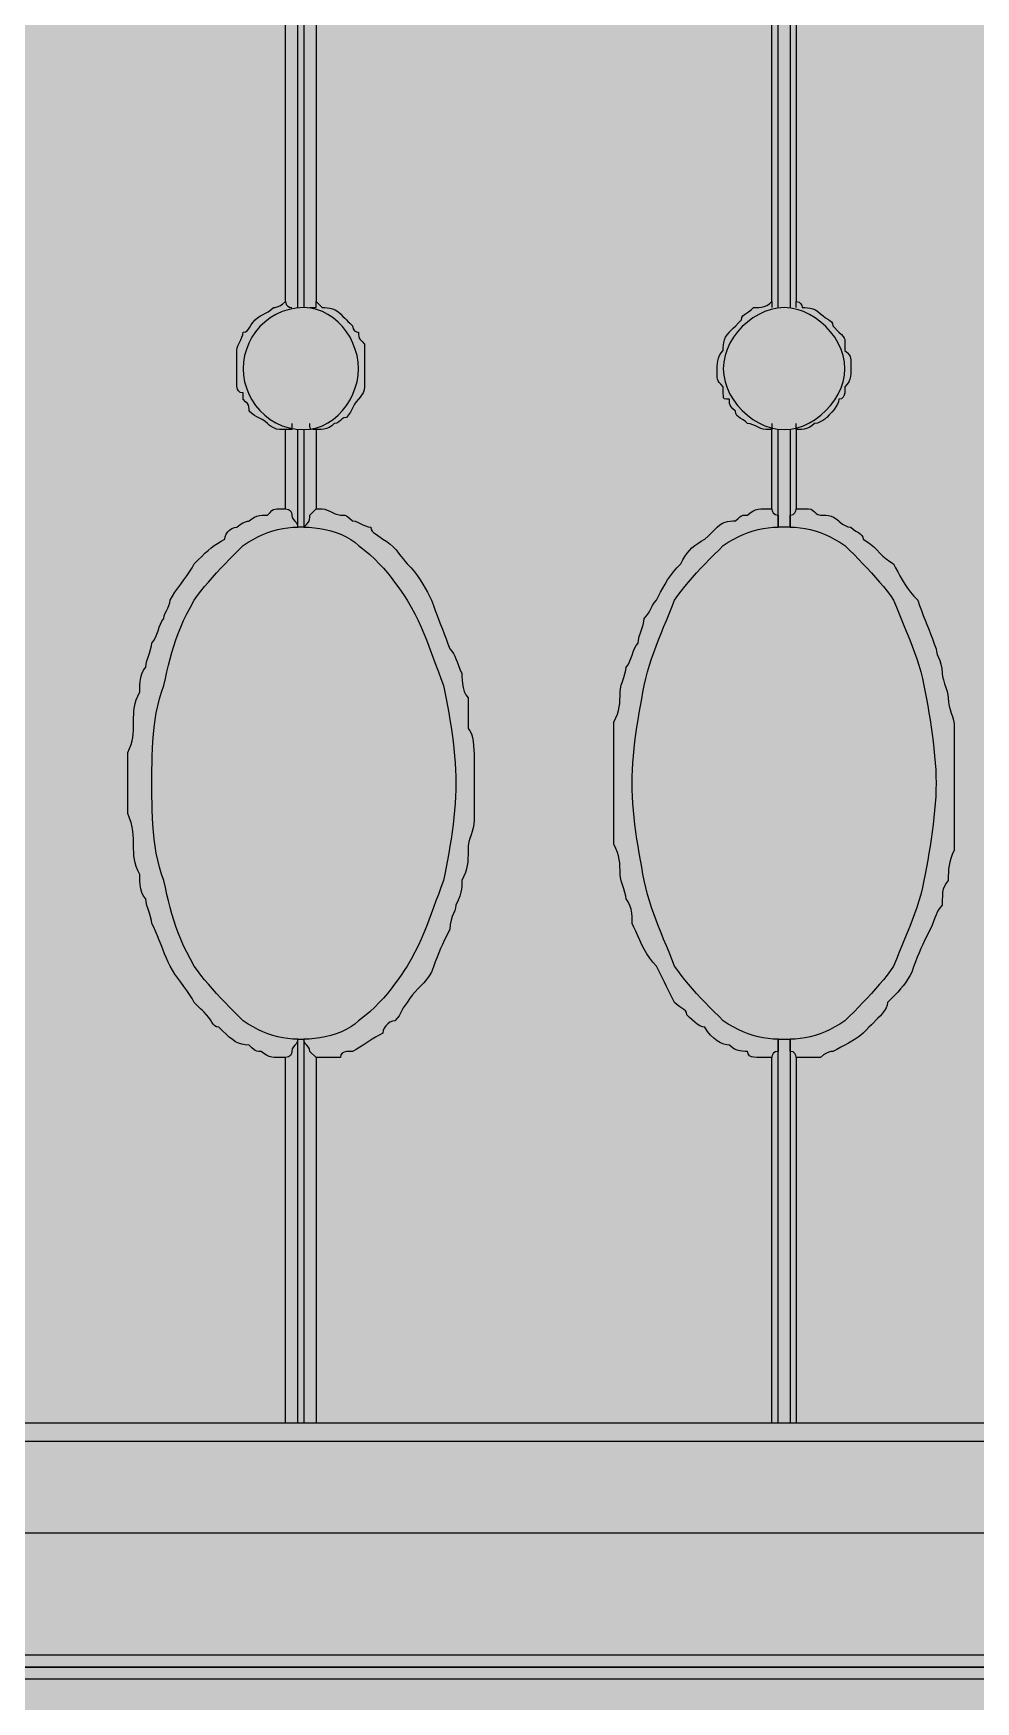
# Model space of a CAD drawing. Header units: millimetres. Extents: x 0 to 966, y -664 to 90.
# Drawn here: x 682.52 to 696.12, y -238.04 to -213.94 of the extents above; entities that cross this region are included whole.
import ezdxf

# ---------------------------------------------------------------- set-up
doc = ezdxf.new("R2010")
doc.units = ezdxf.units.MM
for name, color, linetype in [('HDL_BODY', 7, 'Continuous'), ('HDL_COLOUR', 7, 'Continuous'), ('HDL_DETAIL', 7, 'Continuous'), ('HDL_PRINT', 7, 'Continuous')]:
    doc.layers.add(name, color=color, linetype=linetype)

# ---------------------------------------------------------------- blocks, each defined once
blk = doc.blocks.new('M_R12.10.1_FRONT')
at = {"layer": 'HDL_BODY', "true_color": 0x202126}
blk.add_hatch(color=250, dxfattribs=at).paths.add_polyline_path([(0, 0), (216, 0), (216, 90), (0, 90)])
at = {"layer": 'HDL_BODY', "true_color": 0x2a2a30}
blk.add_hatch(color=250, dxfattribs=at).paths.add_polyline_path([(0.4, 20.52), (215.6, 20.52), (215.6, 68.31), (0.4, 68.31)])
at = {"layer": 'HDL_COLOUR', "true_color": 0x3d4a3a}
for points in [[(186.421, 40.332), (186.514, 40.339), (186.603, 40.358), (186.688, 40.389), (186.769, 40.43), (186.845, 40.481), (186.915, 40.54), (186.979, 40.607), (187.037, 40.681), (187.087, 40.761), (187.129, 40.845), (187.163, 40.934), (187.188, 41.025), (187.204, 41.118), (187.209, 41.212), (187.204, 41.307), (187.188, 41.401), (187.163, 41.492), (187.129, 41.581), (187.087, 41.666), (187.037, 41.746), (186.979, 41.82), (186.915, 41.887), (186.845, 41.946), (186.769, 41.997), (186.688, 42.039), (186.603, 42.069), (186.514, 42.088), (186.421, 42.095), (186.311, 42.088), (186.206, 42.069), (186.108, 42.039), (186.017, 41.997), (185.932, 41.946), (185.855, 41.887), (185.785, 41.82), (185.723, 41.746), (185.67, 41.666), (185.626, 41.581), (185.591, 41.492), (185.565, 41.401), (185.55, 41.307), (185.544, 41.212), (185.55, 41.118), (185.565, 41.025), (185.591, 40.934), (185.626, 40.845), (185.67, 40.761), (185.723, 40.681), (185.785, 40.607), (185.855, 40.54), (185.932, 40.481), (186.017, 40.43), (186.108, 40.389), (186.206, 40.358), (186.311, 40.339), (186.421, 40.332)], [(193.356, 40.332), (193.449, 40.339), (193.542, 40.358), (193.633, 40.389), (193.721, 40.43), (193.805, 40.481), (193.885, 40.54), (193.958, 40.607), (194.025, 40.681), (194.085, 40.761), (194.135, 40.845), (194.176, 40.934), (194.207, 41.025), (194.226, 41.118), (194.232, 41.212), (194.226, 41.307), (194.207, 41.401), (194.176, 41.492), (194.135, 41.581), (194.085, 41.666), (194.025, 41.746), (193.958, 41.82), (193.885, 41.887), (193.805, 41.946), (193.721, 41.997), (193.633, 42.039), (193.542, 42.069), (193.449, 42.088), (193.356, 42.095), (193.261, 42.088), (193.168, 42.069), (193.077, 42.039), (192.988, 41.997), (192.904, 41.946), (192.824, 41.887), (192.75, 41.82), (192.683, 41.746), (192.624, 41.666), (192.573, 41.581), (192.532, 41.492), (192.501, 41.401), (192.482, 41.307), (192.476, 41.212), (192.482, 41.118), (192.501, 41.025), (192.532, 40.934), (192.573, 40.845), (192.624, 40.761), (192.683, 40.681), (192.75, 40.607), (192.824, 40.54), (192.904, 40.481), (192.988, 40.43), (193.077, 40.389), (193.168, 40.358), (193.261, 40.339), (193.356, 40.332)]]:
    blk.add_hatch(color=79, dxfattribs=at).paths.add_polyline_path(points)
at = {"layer": 'HDL_COLOUR', "true_color": 0x97a4b5}
for points in [[(188.58, 35.22), (188.561, 35.703), (188.505, 36.178), (188.413, 36.636), (188.285, 37.07), (188.125, 37.472), (187.936, 37.836), (187.719, 38.155), (187.48, 38.424), (187.222, 38.638), (186.949, 38.794), (186.667, 38.888), (186.38, 38.92), (186.093, 38.888), (185.811, 38.794), (185.538, 38.638), (185.28, 38.424), (185.041, 38.155), (184.824, 37.836), (184.635, 37.472), (184.475, 37.07), (184.347, 36.636), (184.255, 36.178), (184.199, 35.703), (184.18, 35.22), (184.199, 34.737), (184.255, 34.262), (184.347, 33.804), (184.475, 33.37), (184.635, 32.968), (184.824, 32.604), (185.041, 32.285), (185.28, 32.016), (185.538, 31.802), (185.811, 31.646), (186.093, 31.552), (186.38, 31.52), (186.667, 31.552), (186.949, 31.646), (187.222, 31.802), (187.48, 32.016), (187.719, 32.285), (187.936, 32.604), (188.125, 32.968), (188.285, 33.37), (188.413, 33.804), (188.505, 34.262), (188.561, 34.737)], [(195.55, 35.22), (195.531, 35.703), (195.475, 36.178), (195.383, 36.636), (195.255, 37.07), (195.095, 37.472), (194.906, 37.836), (194.689, 38.155), (194.45, 38.424), (194.192, 38.638), (193.919, 38.794), (193.637, 38.888), (193.35, 38.92), (193.063, 38.888), (192.781, 38.794), (192.508, 38.638), (192.25, 38.424), (192.011, 38.155), (191.794, 37.836), (191.605, 37.472), (191.445, 37.07), (191.317, 36.636), (191.225, 36.178), (191.169, 35.703), (191.15, 35.22), (191.169, 34.737), (191.225, 34.262), (191.317, 33.804), (191.445, 33.37), (191.605, 32.968), (191.794, 32.604), (192.011, 32.285), (192.25, 32.016), (192.508, 31.802), (192.781, 31.646), (193.063, 31.552), (193.35, 31.52), (193.637, 31.552), (193.919, 31.646), (194.192, 31.802), (194.45, 32.016), (194.689, 32.285), (194.906, 32.604), (195.095, 32.968), (195.255, 33.37), (195.383, 33.804), (195.475, 34.262), (195.531, 34.737)]]:
    blk.add_hatch(color=253, dxfattribs=at).paths.add_polyline_path(points)
at = {"layer": 'HDL_PRINT', "true_color": 0xdee1e9}
for points in [[(183.26, 45.881), (183.181, 45.881), (183.103, 45.881), (183.026, 45.879), (182.95, 45.876), (182.876, 45.87), (182.805, 45.862), (182.737, 45.851), (182.673, 45.836), (182.613, 45.816), (182.558, 45.792), (182.62, 45.796), (182.676, 45.806), (182.728, 45.82), (182.778, 45.837), (182.827, 45.853), (182.879, 45.867), (182.935, 45.878), (182.997, 45.881), (183.162, 45.875), (183.323, 45.858), (183.479, 45.829), (183.629, 45.79), (183.774, 45.741), (183.913, 45.681), (184.046, 45.613), (184.173, 45.535), (184.293, 45.449), (184.405, 45.355), (184.511, 45.254), (184.609, 45.145), (184.699, 45.03), (184.78, 44.909), (184.853, 44.782), (184.918, 44.649), (184.973, 44.512), (185.019, 44.37), (185.055, 44.225), (185.082, 44.075), (185.097, 43.923), (185.103, 43.768), (185.097, 43.602), (185.082, 43.439), (185.055, 43.28), (185.019, 43.126), (184.973, 42.976), (184.918, 42.832), (184.853, 42.694), (184.78, 42.561), (184.699, 42.435), (184.609, 42.316), (184.511, 42.205), (184.405, 42.1), (184.293, 42.004), (184.173, 41.916), (184.046, 41.837), (183.913, 41.768), (183.774, 41.708), (183.629, 41.658), (183.479, 41.618), (183.323, 41.589), (183.162, 41.572), (182.997, 41.566), (182.86, 41.57), (182.726, 41.583), (182.595, 41.604), (182.468, 41.634), (182.344, 41.671), (182.224, 41.716), (182.108, 41.768), (181.995, 41.827), (181.887, 41.894), (181.783, 41.967), (181.684, 42.046), (181.589, 42.132), (181.498, 42.223), (181.413, 42.321), (181.333, 42.423), (181.258, 42.532), (181.188, 42.645), (181.124, 42.763), (181.065, 42.885), (181.122, 42.756), (181.184, 42.63), (181.253, 42.509), (181.328, 42.392), (181.409, 42.281), (181.496, 42.175), (181.589, 42.074), (181.687, 41.979), (181.791, 41.89), (181.901, 41.808), (182.015, 41.732), (182.135, 41.663), (182.26, 41.602), (182.389, 41.547), (182.523, 41.5), (182.662, 41.462), (182.805, 41.431), (182.953, 41.409), (183.105, 41.395), (183.26, 41.391), (183.426, 41.396), (183.589, 41.414), (183.747, 41.443), (183.901, 41.482), (184.049, 41.532), (184.193, 41.592), (184.331, 41.662), (184.463, 41.741), (184.589, 41.829), (184.707, 41.925), (184.819, 42.029), (184.923, 42.141), (185.019, 42.26), (185.106, 42.385), (185.185, 42.518), (185.254, 42.656), (185.314, 42.8), (185.364, 42.949), (185.403, 43.103), (185.432, 43.261), (185.449, 43.424), (185.455, 43.59), (185.45, 43.76), (185.434, 43.927), (185.408, 44.088), (185.371, 44.245), (185.326, 44.396), (185.271, 44.542), (185.207, 44.682), (185.134, 44.816), (185.054, 44.943), (184.965, 45.064), (184.87, 45.177), (184.766, 45.284), (184.657, 45.382), (184.54, 45.473), (184.418, 45.556), (184.29, 45.629), (184.156, 45.694), (184.018, 45.75), (183.874, 45.797), (183.726, 45.833), (183.575, 45.86), (183.419, 45.876), (183.26, 45.881)], [(190.195, 45.881), (190.118, 45.881), (190.046, 45.881), (189.977, 45.879), (189.91, 45.876), (189.844, 45.87), (189.778, 45.862), (189.711, 45.851), (189.642, 45.836), (189.569, 45.816), (189.493, 45.792), (189.551, 45.795), (189.609, 45.803), (189.668, 45.815), (189.726, 45.829), (189.785, 45.844), (189.843, 45.858), (189.902, 45.87), (189.961, 45.878), (190.02, 45.881), (190.174, 45.875), (190.326, 45.858), (190.475, 45.829), (190.62, 45.79), (190.761, 45.741), (190.898, 45.681), (191.03, 45.613), (191.157, 45.535), (191.278, 45.449), (191.393, 45.355), (191.501, 45.254), (191.602, 45.145), (191.696, 45.03), (191.781, 44.909), (191.858, 44.782), (191.927, 44.649), (191.986, 44.512), (192.035, 44.37), (192.074, 44.225), (192.103, 44.075), (192.12, 43.923), (192.126, 43.768), (192.12, 43.602), (192.103, 43.439), (192.074, 43.28), (192.035, 43.126), (191.986, 42.976), (191.927, 42.832), (191.858, 42.694), (191.781, 42.561), (191.696, 42.435), (191.602, 42.316), (191.501, 42.205), (191.393, 42.1), (191.278, 42.004), (191.157, 41.916), (191.03, 41.837), (190.898, 41.768), (190.761, 41.708), (190.62, 41.658), (190.475, 41.618), (190.326, 41.589), (190.174, 41.572), (190.02, 41.566), (189.882, 41.57), (189.746, 41.583), (189.612, 41.604), (189.481, 41.634), (189.353, 41.671), (189.228, 41.716), (189.107, 41.768), (188.99, 41.827), (188.878, 41.894), (188.77, 41.967), (188.668, 42.046), (188.572, 42.132), (188.482, 42.223), (188.398, 42.321), (188.321, 42.423), (188.251, 42.532), (188.189, 42.645), (188.135, 42.763), (188.089, 42.885), (188.133, 42.756), (188.186, 42.63), (188.247, 42.509), (188.316, 42.392), (188.393, 42.281), (188.477, 42.175), (188.568, 42.074), (188.666, 41.979), (188.769, 41.89), (188.879, 41.808), (188.993, 41.732), (189.112, 41.663), (189.236, 41.602), (189.364, 41.547), (189.495, 41.5), (189.63, 41.462), (189.768, 41.431), (189.908, 41.409), (190.051, 41.395), (190.195, 41.391), (190.354, 41.396), (190.511, 41.412), (190.665, 41.438), (190.816, 41.475), (190.962, 41.521), (191.105, 41.576), (191.243, 41.64), (191.376, 41.712), (191.504, 41.793), (191.626, 41.882), (191.741, 41.978), (191.85, 42.081), (191.951, 42.191), (192.045, 42.308), (192.131, 42.431), (192.208, 42.559), (192.277, 42.693), (192.336, 42.832), (192.385, 42.975), (192.424, 43.123), (192.453, 43.275), (192.47, 43.431), (192.476, 43.59), (192.47, 43.76), (192.453, 43.927), (192.424, 44.088), (192.385, 44.245), (192.336, 44.396), (192.277, 44.542), (192.208, 44.682), (192.131, 44.816), (192.045, 44.943), (191.951, 45.064), (191.85, 45.177), (191.741, 45.284), (191.626, 45.382), (191.504, 45.473), (191.376, 45.556), (191.243, 45.629), (191.105, 45.694), (190.962, 45.75), (190.816, 45.797), (190.665, 45.833), (190.511, 45.86), (190.354, 45.876), (190.195, 45.881)], [(197.129, 45.881), (197.067, 45.881), (197, 45.88), (196.929, 45.878), (196.857, 45.874), (196.784, 45.866), (196.711, 45.855), (196.641, 45.839), (196.575, 45.819), (196.513, 45.792), (196.55, 45.796), (196.595, 45.806), (196.645, 45.82), (196.7, 45.837), (196.76, 45.853), (196.822, 45.867), (196.886, 45.878), (196.952, 45.881), (197.117, 45.875), (197.278, 45.858), (197.434, 45.829), (197.584, 45.79), (197.729, 45.741), (197.868, 45.681), (198.001, 45.613), (198.128, 45.535), (198.247, 45.449), (198.36, 45.355), (198.466, 45.254), (198.564, 45.145), (198.653, 45.03), (198.735, 44.909), (198.808, 44.782), (198.873, 44.649), (198.928, 44.512), (198.974, 44.37), (199.01, 44.225), (199.036, 44.075), (199.052, 43.923), (199.058, 43.768), (199.052, 43.602), (199.036, 43.439), (199.01, 43.28), (198.974, 43.126), (198.928, 42.976), (198.873, 42.832), (198.808, 42.694), (198.735, 42.561), (198.653, 42.435), (198.564, 42.316), (198.466, 42.205), (198.36, 42.1), (198.247, 42.004), (198.128, 41.916), (198.001, 41.837), (197.868, 41.768), (197.729, 41.708), (197.584, 41.658), (197.434, 41.618), (197.278, 41.589), (197.117, 41.572), (196.952, 41.566), (196.815, 41.57), (196.681, 41.583), (196.55, 41.604), (196.423, 41.634), (196.299, 41.671), (196.179, 41.716), (196.063, 41.768), (195.95, 41.827), (195.842, 41.894), (195.738, 41.967), (195.639, 42.046), (195.544, 42.132), (195.454, 42.223), (195.369, 42.321), (195.289, 42.423), (195.215, 42.532), (195.145, 42.645), (195.081, 42.763), (195.023, 42.885), (195.067, 42.756), (195.12, 42.63), (195.181, 42.509), (195.25, 42.392), (195.327, 42.281), (195.411, 42.175), (195.502, 42.074), (195.599, 41.979), (195.703, 41.89), (195.812, 41.808), (195.927, 41.732), (196.046, 41.663), (196.17, 41.602), (196.298, 41.547), (196.43, 41.5), (196.565, 41.462), (196.702, 41.431), (196.843, 41.409), (196.985, 41.395), (197.129, 41.391), (197.299, 41.396), (197.464, 41.412), (197.625, 41.438), (197.781, 41.475), (197.931, 41.521), (198.076, 41.576), (198.216, 41.64), (198.349, 41.712), (198.476, 41.793), (198.596, 41.882), (198.709, 41.978), (198.815, 42.081), (198.913, 42.191), (199.004, 42.308), (199.086, 42.431), (199.159, 42.559), (199.224, 42.693), (199.28, 42.832), (199.326, 42.975), (199.362, 43.123), (199.389, 43.275), (199.405, 43.431), (199.41, 43.59), (199.405, 43.76), (199.389, 43.927), (199.362, 44.088), (199.326, 44.245), (199.28, 44.396), (199.224, 44.542), (199.159, 44.682), (199.086, 44.816), (199.004, 44.943), (198.913, 45.064), (198.815, 45.177), (198.709, 45.284), (198.596, 45.382), (198.476, 45.473), (198.349, 45.556), (198.216, 45.629), (198.076, 45.694), (197.931, 45.75), (197.781, 45.797), (197.625, 45.833), (197.464, 45.86), (197.299, 45.876), (197.129, 45.881)], [(183.086, 44.912), (183.437, 44.912), (183.437, 42.535), (183.086, 42.535), (183.086, 44.912)], [(189.668, 43.239), (189.931, 43.239), (189.936, 43.169), (189.949, 43.108), (189.966, 43.054), (189.985, 43.007), (190.003, 42.964), (190.015, 42.924), (190.02, 42.885), (190.057, 42.854), (190.094, 42.831), (190.132, 42.815), (190.17, 42.806), (190.208, 42.801), (190.246, 42.8), (190.284, 42.799), (190.335, 42.799), (190.382, 42.799), (190.422, 42.799), (190.449, 42.799), (190.459, 42.799), (190.495, 42.831), (190.531, 42.856), (190.563, 42.876), (190.592, 42.895), (190.614, 42.916), (190.628, 42.941), (190.633, 42.975), (190.633, 43.019), (190.633, 43.063), (190.633, 43.107), (190.633, 43.151), (190.633, 43.195), (190.633, 43.239), (190.633, 44.912), (190.986, 44.912), (190.986, 43.328), (190.983, 43.246), (190.975, 43.175), (190.963, 43.113), (190.949, 43.057), (190.934, 43.005), (190.92, 42.956), (190.908, 42.906), (190.9, 42.855), (190.897, 42.799), (190.859, 42.762), (190.821, 42.726), (190.784, 42.693), (190.746, 42.665), (190.709, 42.643), (190.671, 42.629), (190.633, 42.624), (190.595, 42.591), (190.556, 42.567), (190.513, 42.551), (190.467, 42.542), (190.414, 42.537), (190.353, 42.535), (190.284, 42.535), (190.225, 42.535), (190.167, 42.537), (190.11, 42.541), (190.056, 42.55), (190.004, 42.565), (189.957, 42.587), (189.913, 42.617), (189.875, 42.658), (189.842, 42.71), (189.814, 42.743), (189.786, 42.782), (189.759, 42.828), (189.734, 42.88), (189.712, 42.939), (189.694, 43.004), (189.68, 43.076), (189.671, 43.154), (189.668, 43.239)]]:
    blk.add_hatch(color=254, dxfattribs=at).paths.add_polyline_path(points)
at = {"layer": 'HDL_DETAIL', "color": 251, "true_color": 0x52555c}
for points in [[(0.351, 67.722), (215.91, 67.722), (215.91, 22.456), (0.351, 22.456), (0.351, 67.722)], [(0, 67.545), (216, 67.545), (216, 22.28), (0, 22.28), (0, 67.545)], [(186.421, 40.332), (186.514, 40.339), (186.603, 40.358), (186.688, 40.389), (186.769, 40.43), (186.845, 40.481), (186.915, 40.54), (186.979, 40.607), (187.037, 40.681), (187.087, 40.761), (187.129, 40.845), (187.163, 40.934), (187.188, 41.025), (187.204, 41.118), (187.209, 41.212), (187.204, 41.307), (187.188, 41.401), (187.163, 41.492), (187.129, 41.581), (187.087, 41.666), (187.037, 41.746), (186.979, 41.82), (186.915, 41.887), (186.845, 41.946), (186.769, 41.997), (186.688, 42.039), (186.603, 42.069), (186.514, 42.088), (186.421, 42.095), (186.311, 42.088), (186.206, 42.069), (186.108, 42.039), (186.017, 41.997), (185.932, 41.946), (185.855, 41.887), (185.785, 41.82), (185.723, 41.746), (185.67, 41.666), (185.626, 41.581), (185.591, 41.492), (185.565, 41.401), (185.55, 41.307), (185.544, 41.212), (185.55, 41.118), (185.565, 41.025), (185.591, 40.934), (185.626, 40.845), (185.67, 40.761), (185.723, 40.681), (185.785, 40.607), (185.855, 40.54), (185.932, 40.481), (186.017, 40.43), (186.108, 40.389), (186.206, 40.358), (186.311, 40.339), (186.421, 40.332)], [(193.356, 40.332), (193.449, 40.339), (193.542, 40.358), (193.633, 40.389), (193.721, 40.43), (193.805, 40.481), (193.885, 40.54), (193.958, 40.607), (194.025, 40.681), (194.085, 40.761), (194.135, 40.845), (194.176, 40.934), (194.207, 41.025), (194.226, 41.118), (194.232, 41.212), (194.226, 41.307), (194.207, 41.401), (194.176, 41.492), (194.135, 41.581), (194.085, 41.666), (194.025, 41.746), (193.958, 41.82), (193.885, 41.887), (193.805, 41.946), (193.721, 41.997), (193.633, 42.039), (193.542, 42.069), (193.449, 42.088), (193.356, 42.095), (193.261, 42.088), (193.168, 42.069), (193.077, 42.039), (192.988, 41.997), (192.904, 41.946), (192.824, 41.887), (192.75, 41.82), (192.683, 41.746), (192.624, 41.666), (192.573, 41.581), (192.532, 41.492), (192.501, 41.401), (192.482, 41.307), (192.476, 41.212), (192.482, 41.118), (192.501, 41.025), (192.532, 40.934), (192.573, 40.845), (192.624, 40.761), (192.683, 40.681), (192.75, 40.607), (192.824, 40.54), (192.904, 40.481), (192.988, 40.43), (193.077, 40.389), (193.168, 40.358), (193.261, 40.339), (193.356, 40.332)], [(186.332, 38.924), (186.332, 38.924)], [(186.332, 38.924), (186.332, 38.924)], [(186.421, 38.924), (186.421, 38.924)], [(186.421, 38.924), (186.421, 38.924)], [(193.267, 38.924), (193.267, 38.924)], [(193.356, 38.924), (193.356, 38.924)], [(193.441, 38.924), (193.441, 38.924)], [(186.332, 31.526), (186.332, 31.526)], [(186.332, 31.526), (186.332, 31.526)], [(186.421, 31.526), (186.421, 31.526)], [(186.421, 31.526), (186.421, 31.526)], [(186.421, 31.526), (186.421, 31.526)], [(193.356, 31.526), (193.356, 31.526)], [(193.356, 31.526), (193.356, 31.526)], [(193.356, 31.526), (193.356, 31.526)], [(193.356, 31.526), (193.356, 31.526)]]:
    blk.add_lwpolyline(points, close=True, dxfattribs=at)
for points in [[(186.332, 42.095), (186.332, 46.497)], [(186.421, 46.497), (186.421, 42.095)], [(193.267, 42.095), (193.267, 46.497)], [(193.441, 46.497), (193.441, 42.095)], [(186.157, 42.181), (186.157, 46.232)], [(186.596, 46.232), (186.596, 42.181)], [(193.178, 42.181), (193.178, 46.232)], [(193.53, 46.232), (193.53, 42.181)], [(185.455, 41.212), (185.455, 41.257), (185.455, 41.301), (185.455, 41.346), (185.455, 41.39), (185.455, 41.433), (185.455, 41.477), (185.46, 41.515), (185.473, 41.553), (185.49, 41.591), (185.509, 41.629), (185.527, 41.667), (185.539, 41.704), (185.544, 41.741), (185.576, 41.746), (185.601, 41.761), (185.621, 41.783), (185.64, 41.812), (185.661, 41.845), (185.686, 41.882), (185.719, 41.92), (185.756, 41.952), (185.793, 41.976), (185.831, 41.997), (185.869, 42.016), (185.907, 42.036), (185.945, 42.062), (185.983, 42.095), (185.989, 42.095), (186.008, 42.098), (186.037, 42.106), (186.073, 42.12), (186.114, 42.145), (186.157, 42.181)], [(186.157, 42.181), (186.167, 42.139), (186.189, 42.114), (186.215, 42.1), (186.237, 42.096), (186.246, 42.095)], [(186.507, 42.095), (186.596, 42.095), (186.596, 42.181)], [(186.596, 42.181), (186.685, 42.095), (186.722, 42.095), (186.759, 42.093), (186.797, 42.088), (186.834, 42.078), (186.872, 42.062), (186.91, 42.039), (186.948, 42.006), (186.985, 41.969), (187.012, 41.942), (187.035, 41.919), (187.057, 41.896), (187.085, 41.868), (187.123, 41.83), (187.132, 41.787), (187.153, 41.76), (187.179, 41.747), (187.2, 41.742), (187.209, 41.741), (187.209, 41.705), (187.212, 41.677), (187.22, 41.655), (187.235, 41.632), (187.26, 41.604), (187.298, 41.566), (187.298, 41.477), (187.298, 41.434), (187.298, 41.403), (187.298, 41.377), (187.298, 41.346), (187.298, 41.301), (187.298, 41.212)], [(192.39, 41.212), (192.39, 41.25), (192.392, 41.289), (192.397, 41.327), (192.406, 41.365), (192.421, 41.402), (192.444, 41.44), (192.476, 41.477), (192.476, 41.515), (192.478, 41.553), (192.483, 41.591), (192.492, 41.629), (192.508, 41.667), (192.532, 41.704), (192.565, 41.741), (192.572, 41.748), (192.591, 41.768), (192.62, 41.797), (192.656, 41.834), (192.697, 41.875), (192.739, 41.92), (192.745, 41.952), (192.759, 41.976), (192.781, 41.997), (192.809, 42.016), (192.842, 42.036), (192.877, 42.062), (192.914, 42.095), (192.952, 42.095), (192.99, 42.097), (193.028, 42.102), (193.066, 42.111), (193.104, 42.126), (193.141, 42.149), (193.178, 42.181)], [(193.178, 42.181), (193.178, 42.095)], [(193.53, 42.181), (193.572, 42.172), (193.598, 42.151), (193.611, 42.125), (193.616, 42.104), (193.616, 42.095), (193.654, 42.095), (193.692, 42.093), (193.73, 42.088), (193.768, 42.078), (193.806, 42.062), (193.843, 42.039), (193.88, 42.006), (193.918, 41.974), (193.954, 41.949), (193.987, 41.929), (194.016, 41.91), (194.038, 41.889), (194.052, 41.864), (194.058, 41.83), (194.144, 41.741), (194.181, 41.705), (194.206, 41.677), (194.221, 41.655), (194.229, 41.632), (194.232, 41.604), (194.232, 41.566), (194.232, 41.477), (194.269, 41.44), (194.293, 41.413), (194.308, 41.39), (194.315, 41.367), (194.318, 41.339), (194.318, 41.301), (194.318, 41.212)], [(193.53, 42.095), (193.53, 42.095), (193.53, 42.181)], [(186.157, 40.332), (186.069, 40.332), (186.026, 40.339), (185.985, 40.356), (185.949, 40.377), (185.92, 40.398), (185.901, 40.415), (185.894, 40.422), (185.856, 40.454), (185.818, 40.478), (185.781, 40.499), (185.743, 40.518), (185.706, 40.538), (185.668, 40.564), (185.63, 40.597), (185.63, 40.635), (185.627, 40.663), (185.619, 40.686), (185.605, 40.708), (185.58, 40.736), (185.544, 40.772), (185.544, 40.862), (185.501, 40.871), (185.475, 40.893), (185.461, 40.919), (185.456, 40.941), (185.455, 40.951), (185.455, 40.993), (185.455, 41.024), (185.455, 41.051), (185.455, 41.082), (185.455, 41.126), (185.455, 41.212)], [(187.298, 41.212), (187.298, 41.169), (187.298, 41.125), (187.298, 41.081), (187.298, 41.038), (187.298, 40.994), (187.298, 40.951), (187.291, 40.907), (187.275, 40.865), (187.253, 40.828), (187.232, 40.799), (187.216, 40.779), (187.209, 40.772), (187.177, 40.735), (187.152, 40.698), (187.132, 40.66), (187.113, 40.622), (187.093, 40.584), (187.067, 40.546), (187.034, 40.508), (186.998, 40.501), (186.97, 40.485), (186.948, 40.465), (186.925, 40.444), (186.897, 40.428), (186.859, 40.422), (186.822, 40.389), (186.784, 40.365), (186.746, 40.349), (186.709, 40.339), (186.671, 40.335), (186.634, 40.333), (186.596, 40.332)], [(193.178, 40.332), (193.092, 40.332), (193.054, 40.337), (193.016, 40.35), (192.978, 40.368), (192.94, 40.387), (192.903, 40.404), (192.865, 40.417), (192.828, 40.422), (192.791, 40.454), (192.755, 40.478), (192.722, 40.499), (192.694, 40.518), (192.673, 40.538), (192.659, 40.564), (192.654, 40.597), (192.616, 40.635), (192.591, 40.663), (192.576, 40.686), (192.568, 40.708), (192.565, 40.736), (192.565, 40.772), (192.521, 40.773), (192.495, 40.778), (192.481, 40.792), (192.477, 40.818), (192.476, 40.862), (192.476, 40.951), (192.44, 40.987), (192.415, 41.015), (192.401, 41.037), (192.393, 41.06), (192.39, 41.088), (192.39, 41.126), (192.39, 41.212)], [(194.318, 41.212), (194.318, 41.175), (194.316, 41.138), (194.311, 41.1), (194.302, 41.063), (194.287, 41.025), (194.264, 40.988), (194.232, 40.951), (194.232, 40.907), (194.229, 40.865), (194.221, 40.828), (194.206, 40.799), (194.181, 40.779), (194.144, 40.772), (194.138, 40.735), (194.124, 40.698), (194.103, 40.66), (194.075, 40.622), (194.042, 40.584), (194.006, 40.546), (193.969, 40.508), (193.962, 40.501), (193.943, 40.485), (193.914, 40.465), (193.877, 40.444), (193.837, 40.428), (193.794, 40.422), (193.756, 40.389), (193.718, 40.365), (193.68, 40.349), (193.642, 40.339), (193.605, 40.335), (193.567, 40.333), (193.53, 40.332)], [(186.246, 40.422), (186.246, 40.332), (186.157, 40.332)], [(186.157, 39.188), (186.157, 40.332)], [(186.332, 38.924), (186.332, 40.332)], [(186.421, 40.332), (186.421, 38.924)], [(186.596, 40.332), (186.596, 40.332), (186.552, 40.333), (186.526, 40.338), (186.513, 40.352), (186.508, 40.378), (186.507, 40.422)], [(186.596, 40.332), (186.596, 39.188)], [(193.178, 40.422), (193.178, 40.332)], [(193.178, 39.188), (193.178, 40.332)], [(193.267, 38.924), (193.267, 40.332)], [(193.441, 40.332), (193.441, 38.924)], [(193.53, 40.332), (193.53, 40.332), (193.53, 40.422)], [(193.53, 40.332), (193.53, 39.188)], [(186.157, 31.262), (186.069, 31.262), (186.032, 31.262), (185.994, 31.264), (185.957, 31.269), (185.919, 31.278), (185.881, 31.294), (185.843, 31.318), (185.805, 31.351), (185.768, 31.351), (185.741, 31.354), (185.719, 31.362), (185.696, 31.377), (185.668, 31.402), (185.63, 31.44), (185.575, 31.443), (185.524, 31.453), (185.478, 31.469), (185.433, 31.491), (185.389, 31.52), (185.344, 31.556), (185.297, 31.598), (185.247, 31.646), (185.192, 31.702), (185.159, 31.707), (185.133, 31.721), (185.113, 31.744), (185.094, 31.772), (185.074, 31.805), (185.049, 31.842), (185.017, 31.88), (184.979, 31.917), (184.951, 31.944), (184.928, 31.966), (184.905, 31.989), (184.877, 32.017), (184.839, 32.055), (184.808, 32.114), (184.771, 32.172), (184.73, 32.231), (184.687, 32.29), (184.644, 32.349), (184.601, 32.408), (184.56, 32.467), (184.522, 32.526), (184.49, 32.584), (184.463, 32.639), (184.437, 32.699), (184.41, 32.761), (184.384, 32.826), (184.358, 32.892), (184.332, 32.958), (184.305, 33.022), (184.279, 33.085), (184.253, 33.144), (184.226, 33.199), (184.221, 33.242), (184.208, 33.293), (184.191, 33.348), (184.172, 33.405), (184.155, 33.46), (184.142, 33.51), (184.137, 33.553), (184.105, 33.595), (184.083, 33.645), (184.067, 33.7), (184.058, 33.757), (184.053, 33.812), (184.052, 33.862), (184.051, 33.904), (184.022, 33.966), (184, 34.022), (183.984, 34.074), (183.974, 34.124), (183.967, 34.174), (183.964, 34.226), (183.963, 34.282), (183.962, 34.344), (183.962, 34.381), (183.961, 34.425), (183.958, 34.476), (183.952, 34.532), (183.941, 34.592), (183.926, 34.655), (183.905, 34.72), (183.877, 34.787), (183.877, 34.823), (183.877, 34.867), (183.877, 34.917), (183.877, 34.972), (183.877, 35.032), (183.877, 35.095), (183.877, 35.16), (183.877, 35.226), (183.877, 35.288), (183.877, 35.344), (183.877, 35.396), (183.877, 35.446), (183.877, 35.496), (183.877, 35.548), (183.877, 35.604), (183.877, 35.666), (183.905, 35.728), (183.926, 35.784), (183.941, 35.836), (183.952, 35.886), (183.958, 35.936), (183.961, 35.988), (183.962, 36.044), (183.962, 36.106), (183.963, 36.168), (183.964, 36.224), (183.967, 36.276), (183.974, 36.326), (183.984, 36.376), (184, 36.428), (184.022, 36.484), (184.051, 36.546), (184.052, 36.589), (184.053, 36.64), (184.058, 36.695), (184.067, 36.751), (184.083, 36.806), (184.105, 36.857), (184.137, 36.9), (184.142, 36.942), (184.155, 36.992), (184.172, 37.047), (184.191, 37.103), (184.208, 37.158), (184.221, 37.208), (184.226, 37.25), (184.256, 37.288), (184.279, 37.331), (184.298, 37.378), (184.315, 37.427), (184.331, 37.477), (184.35, 37.524), (184.372, 37.567), (184.401, 37.604), (184.406, 37.641), (184.418, 37.679), (184.436, 37.716), (184.455, 37.754), (184.472, 37.792), (184.485, 37.83), (184.49, 37.869), (184.522, 37.927), (184.56, 37.985), (184.601, 38.044), (184.644, 38.102), (184.687, 38.161), (184.73, 38.219), (184.771, 38.278), (184.808, 38.336), (184.839, 38.395), (184.895, 38.451), (184.946, 38.501), (184.993, 38.546), (185.038, 38.586), (185.082, 38.623), (185.127, 38.657), (185.174, 38.688), (185.225, 38.719), (185.281, 38.748), (185.286, 38.785), (185.3, 38.821), (185.321, 38.854), (185.349, 38.882), (185.382, 38.904), (185.418, 38.919), (185.455, 38.924), (185.499, 38.961), (185.54, 38.986), (185.576, 39.002), (185.605, 39.01), (185.623, 39.012), (185.63, 39.013), (185.668, 39.045), (185.706, 39.068), (185.743, 39.083), (185.781, 39.092), (185.818, 39.097), (185.856, 39.099), (185.894, 39.099), (185.932, 39.137), (185.959, 39.162), (185.982, 39.177), (186.005, 39.185), (186.032, 39.188), (186.069, 39.188), (186.157, 39.188)], [(186.157, 39.188), (186.201, 39.179), (186.227, 39.157), (186.241, 39.13), (186.246, 39.108), (186.246, 39.099), (186.253, 39.062), (186.269, 39.035), (186.289, 39.012), (186.31, 38.99), (186.326, 38.962), (186.332, 38.924)], [(186.421, 38.924), (186.457, 38.962), (186.481, 38.99), (186.496, 39.012), (186.504, 39.035), (186.507, 39.062), (186.507, 39.099), (186.596, 39.188)], [(186.596, 39.188), (186.685, 39.188), (186.722, 39.183), (186.759, 39.171), (186.797, 39.153), (186.834, 39.134), (186.872, 39.117), (186.91, 39.104), (186.948, 39.099), (186.985, 39.099), (187.012, 39.096), (187.035, 39.088), (187.057, 39.073), (187.085, 39.049), (187.123, 39.013), (187.16, 39.008), (187.197, 38.995), (187.235, 38.978), (187.273, 38.959), (187.311, 38.941), (187.349, 38.929), (187.387, 38.924), (187.392, 38.89), (187.406, 38.865), (187.428, 38.844), (187.455, 38.825), (187.488, 38.805), (187.524, 38.781), (187.562, 38.748), (187.617, 38.716), (187.666, 38.678), (187.711, 38.637), (187.751, 38.594), (187.788, 38.549), (187.822, 38.506), (187.854, 38.465), (187.884, 38.427), (187.914, 38.395), (187.969, 38.336), (188.018, 38.278), (188.063, 38.219), (188.102, 38.161), (188.139, 38.102), (188.172, 38.044), (188.204, 37.985), (188.234, 37.927), (188.264, 37.869), (188.29, 37.792), (188.317, 37.719), (188.343, 37.649), (188.369, 37.582), (188.395, 37.515), (188.422, 37.449), (188.448, 37.382), (188.474, 37.312), (188.501, 37.24), (188.527, 37.164), (188.557, 37.131), (188.58, 37.096), (188.599, 37.059), (188.616, 37.02), (188.632, 36.976), (188.651, 36.927), (188.673, 36.872), (188.702, 36.811), (188.702, 36.768), (188.704, 36.717), (188.709, 36.662), (188.719, 36.605), (188.734, 36.55), (188.758, 36.5), (188.791, 36.457), (188.791, 36.395), (188.791, 36.339), (188.791, 36.288), (188.791, 36.238), (188.791, 36.188), (188.791, 36.136), (188.791, 36.08), (188.791, 36.017), (188.819, 35.98), (188.84, 35.937), (188.856, 35.886), (188.866, 35.83), (188.872, 35.771), (188.875, 35.708), (188.877, 35.643), (188.877, 35.577), (188.877, 35.515), (188.877, 35.459), (188.877, 35.407), (188.877, 35.357), (188.877, 35.307), (188.877, 35.255), (188.877, 35.199), (188.877, 35.137), (188.877, 35.075), (188.877, 35.019), (188.877, 34.967), (188.877, 34.917), (188.877, 34.867), (188.877, 34.815), (188.877, 34.759), (188.877, 34.697), (188.873, 34.635), (188.863, 34.579), (188.85, 34.527), (188.834, 34.477), (188.818, 34.427), (188.804, 34.376), (188.795, 34.32), (188.791, 34.257), (188.791, 34.195), (188.789, 34.138), (188.786, 34.086), (188.78, 34.036), (188.769, 33.987), (188.753, 33.935), (188.731, 33.88), (188.702, 33.818), (188.702, 33.779), (188.7, 33.739), (188.695, 33.696), (188.686, 33.649), (188.671, 33.595), (188.648, 33.534), (188.616, 33.464), (188.611, 33.426), (188.598, 33.386), (188.581, 33.344), (188.562, 33.297), (188.545, 33.244), (188.532, 33.183), (188.527, 33.113), (188.501, 33.06), (188.474, 33.006), (188.448, 32.951), (188.422, 32.895), (188.395, 32.836), (188.369, 32.776), (188.343, 32.712), (188.317, 32.644), (188.29, 32.572), (188.264, 32.495), (188.231, 32.44), (188.193, 32.389), (188.153, 32.342), (188.109, 32.297), (188.066, 32.253), (188.023, 32.208), (187.983, 32.161), (187.946, 32.111), (187.914, 32.055), (187.881, 32.017), (187.855, 31.979), (187.835, 31.942), (187.816, 31.904), (187.795, 31.866), (187.769, 31.829), (187.736, 31.791), (187.7, 31.785), (187.664, 31.771), (187.631, 31.749), (187.603, 31.721), (187.581, 31.688), (187.567, 31.652), (187.562, 31.615), (187.506, 31.586), (187.456, 31.556), (187.409, 31.527), (187.364, 31.498), (187.32, 31.468), (187.276, 31.439), (187.229, 31.41), (187.178, 31.38), (187.123, 31.351), (187.079, 31.35), (187.038, 31.348), (187.002, 31.34), (186.974, 31.324), (186.955, 31.299), (186.948, 31.262), (186.904, 31.262), (186.86, 31.262), (186.815, 31.262), (186.771, 31.262), (186.728, 31.262), (186.685, 31.262), (186.596, 31.262)], [(193.178, 31.262), (193.135, 31.262), (193.105, 31.262), (193.078, 31.262), (193.047, 31.262), (193.003, 31.262), (192.959, 31.262), (192.918, 31.265), (192.882, 31.273), (192.854, 31.288), (192.835, 31.313), (192.828, 31.351), (192.79, 31.351), (192.753, 31.353), (192.715, 31.358), (192.678, 31.367), (192.64, 31.383), (192.603, 31.407), (192.565, 31.44), (192.528, 31.444), (192.485, 31.456), (192.437, 31.476), (192.388, 31.505), (192.339, 31.542), (192.292, 31.587), (192.249, 31.64), (192.212, 31.702), (192.175, 31.707), (192.138, 31.721), (192.1, 31.744), (192.063, 31.772), (192.025, 31.805), (191.987, 31.842), (191.949, 31.88), (191.943, 31.912), (191.929, 31.937), (191.908, 31.957), (191.88, 31.976), (191.847, 31.996), (191.811, 32.022), (191.774, 32.055), (191.745, 32.114), (191.716, 32.172), (191.687, 32.231), (191.658, 32.29), (191.628, 32.349), (191.599, 32.408), (191.569, 32.467), (191.54, 32.526), (191.51, 32.584), (191.46, 32.639), (191.415, 32.699), (191.374, 32.761), (191.336, 32.826), (191.302, 32.892), (191.27, 32.958), (191.241, 33.022), (191.213, 33.085), (191.187, 33.144), (191.161, 33.199), (191.16, 33.242), (191.159, 33.293), (191.154, 33.348), (191.144, 33.405), (191.128, 33.46), (191.105, 33.51), (191.072, 33.553), (191.067, 33.595), (191.055, 33.645), (191.038, 33.7), (191.02, 33.757), (191.003, 33.812), (190.991, 33.862), (190.986, 33.904), (190.986, 33.966), (190.984, 34.022), (190.981, 34.074), (190.975, 34.124), (190.964, 34.174), (190.948, 34.226), (190.926, 34.282), (190.897, 34.344), (190.897, 34.381), (190.897, 34.425), (190.897, 34.476), (190.897, 34.532), (190.897, 34.592), (190.897, 34.655), (190.897, 34.72), (190.897, 34.787), (190.897, 34.823), (190.897, 34.867), (190.897, 34.917), (190.897, 34.972), (190.897, 35.032), (190.897, 35.095), (190.897, 35.16), (190.897, 35.226), (190.897, 35.288), (190.897, 35.344), (190.897, 35.396), (190.897, 35.446), (190.897, 35.496), (190.897, 35.548), (190.897, 35.604), (190.897, 35.666), (190.897, 35.728), (190.897, 35.784), (190.897, 35.836), (190.897, 35.886), (190.897, 35.936), (190.897, 35.988), (190.897, 36.044), (190.897, 36.106), (190.926, 36.168), (190.948, 36.224), (190.964, 36.276), (190.975, 36.326), (190.981, 36.376), (190.984, 36.428), (190.986, 36.484), (190.986, 36.546), (190.991, 36.589), (191.003, 36.64), (191.02, 36.695), (191.038, 36.751), (191.055, 36.806), (191.067, 36.857), (191.072, 36.9), (191.101, 36.936), (191.124, 36.979), (191.143, 37.026), (191.16, 37.075), (191.177, 37.124), (191.195, 37.171), (191.218, 37.214), (191.246, 37.25), (191.251, 37.293), (191.264, 37.344), (191.281, 37.399), (191.3, 37.456), (191.318, 37.511), (191.33, 37.561), (191.335, 37.604), (191.368, 37.641), (191.394, 37.679), (191.414, 37.716), (191.433, 37.754), (191.453, 37.792), (191.478, 37.83), (191.51, 37.869), (191.54, 37.927), (191.57, 37.985), (191.602, 38.044), (191.636, 38.102), (191.673, 38.161), (191.713, 38.219), (191.758, 38.278), (191.807, 38.336), (191.863, 38.395), (191.891, 38.451), (191.921, 38.501), (191.953, 38.546), (191.986, 38.586), (192.023, 38.623), (192.063, 38.657), (192.107, 38.688), (192.157, 38.719), (192.212, 38.748), (192.256, 38.791), (192.298, 38.832), (192.334, 38.868), (192.364, 38.897), (192.383, 38.917), (192.39, 38.924), (192.427, 38.957), (192.464, 38.98), (192.502, 38.996), (192.539, 39.006), (192.577, 39.011), (192.615, 39.013), (192.654, 39.013), (192.69, 39.049), (192.717, 39.073), (192.74, 39.088), (192.763, 39.096), (192.79, 39.099), (192.828, 39.099), (192.865, 39.132), (192.903, 39.156), (192.94, 39.172), (192.978, 39.181), (193.016, 39.186), (193.054, 39.188), (193.092, 39.188), (193.178, 39.188)], [(193.178, 39.188), (193.179, 39.179), (193.184, 39.157), (193.197, 39.13), (193.223, 39.108), (193.267, 39.099), (193.267, 39.056), (193.267, 39.026), (193.267, 38.999), (193.267, 38.968), (193.267, 38.924)], [(193.441, 38.924), (193.441, 38.968), (193.441, 38.999), (193.441, 39.026), (193.441, 39.056), (193.441, 39.099), (193.485, 39.108), (193.511, 39.13), (193.525, 39.157), (193.53, 39.179), (193.53, 39.188)], [(193.53, 39.188), (193.573, 39.188), (193.603, 39.188), (193.63, 39.188), (193.661, 39.188), (193.705, 39.188), (193.743, 39.182), (193.771, 39.165), (193.794, 39.144), (193.816, 39.122), (193.843, 39.106), (193.88, 39.099), (193.918, 39.099), (193.956, 39.097), (193.994, 39.092), (194.032, 39.083), (194.069, 39.068), (194.107, 39.045), (194.144, 39.013), (194.15, 39.006), (194.17, 38.99), (194.199, 38.968), (194.235, 38.947), (194.275, 38.93), (194.318, 38.924), (194.356, 38.89), (194.392, 38.865), (194.426, 38.844), (194.454, 38.825), (194.476, 38.805), (194.491, 38.781), (194.496, 38.748), (194.551, 38.716), (194.602, 38.678), (194.649, 38.637), (194.693, 38.594), (194.737, 38.549), (194.782, 38.506), (194.829, 38.465), (194.879, 38.427), (194.934, 38.395), (194.964, 38.336), (194.994, 38.278), (195.026, 38.219), (195.059, 38.161), (195.096, 38.102), (195.135, 38.044), (195.18, 37.985), (195.229, 37.927), (195.284, 37.869), (195.311, 37.792), (195.337, 37.719), (195.364, 37.649), (195.39, 37.582), (195.417, 37.515), (195.443, 37.449), (195.47, 37.382), (195.496, 37.312), (195.522, 37.24), (195.548, 37.164), (195.553, 37.126), (195.565, 37.086), (195.583, 37.043), (195.601, 36.995), (195.619, 36.942), (195.632, 36.881), (195.636, 36.811), (195.641, 36.768), (195.654, 36.717), (195.671, 36.662), (195.69, 36.605), (195.708, 36.55), (195.72, 36.5), (195.725, 36.457), (195.729, 36.395), (195.739, 36.339), (195.752, 36.288), (195.768, 36.238), (195.784, 36.188), (195.798, 36.136), (195.808, 36.08), (195.811, 36.017), (195.811, 35.98), (195.811, 35.937), (195.811, 35.886), (195.811, 35.83), (195.811, 35.771), (195.811, 35.708), (195.811, 35.643), (195.811, 35.577), (195.811, 35.515), (195.811, 35.459), (195.811, 35.407), (195.811, 35.357), (195.811, 35.307), (195.811, 35.255), (195.811, 35.199), (195.811, 35.137), (195.811, 35.075), (195.811, 35.019), (195.811, 34.967), (195.811, 34.917), (195.811, 34.867), (195.811, 34.815), (195.811, 34.759), (195.811, 34.697), (195.811, 34.635), (195.811, 34.579), (195.811, 34.527), (195.811, 34.477), (195.811, 34.427), (195.811, 34.376), (195.811, 34.32), (195.811, 34.257), (195.783, 34.195), (195.762, 34.138), (195.746, 34.086), (195.736, 34.036), (195.73, 33.987), (195.727, 33.935), (195.725, 33.88), (195.725, 33.818), (195.692, 33.779), (195.669, 33.739), (195.653, 33.696), (195.643, 33.649), (195.639, 33.595), (195.637, 33.534), (195.636, 33.464), (195.607, 33.43), (195.584, 33.396), (195.565, 33.36), (195.548, 33.321), (195.531, 33.278), (195.513, 33.229), (195.49, 33.175), (195.462, 33.113), (195.435, 33.06), (195.408, 33.006), (195.382, 32.951), (195.355, 32.895), (195.329, 32.836), (195.302, 32.776), (195.276, 32.712), (195.25, 32.644), (195.224, 32.572), (195.198, 32.495), (195.168, 32.44), (195.138, 32.389), (195.107, 32.342), (195.073, 32.297), (195.036, 32.253), (194.996, 32.208), (194.951, 32.161), (194.902, 32.111), (194.846, 32.055), (194.841, 32.017), (194.826, 31.979), (194.805, 31.942), (194.777, 31.904), (194.744, 31.866), (194.708, 31.829), (194.671, 31.791), (194.664, 31.784), (194.645, 31.764), (194.616, 31.735), (194.579, 31.699), (194.539, 31.658), (194.496, 31.615), (194.463, 31.586), (194.425, 31.556), (194.382, 31.527), (194.334, 31.498), (194.283, 31.468), (194.229, 31.439), (194.173, 31.41), (194.116, 31.38), (194.058, 31.351), (194.051, 31.35), (194.031, 31.348), (194.002, 31.34), (193.965, 31.324), (193.924, 31.299), (193.88, 31.262), (193.829, 31.262), (193.781, 31.262), (193.742, 31.262), (193.715, 31.262), (193.705, 31.262), (193.661, 31.262), (193.63, 31.262), (193.603, 31.262), (193.573, 31.262), (193.53, 31.262)], [(186.332, 31.526), (186.26, 31.528), (186.188, 31.535), (186.117, 31.546), (186.045, 31.561), (185.973, 31.581), (185.901, 31.605), (185.83, 31.634), (185.758, 31.666), (185.687, 31.704), (185.615, 31.745), (185.544, 31.791), (185.478, 31.857), (185.413, 31.923), (185.348, 31.989), (185.284, 32.055), (185.221, 32.121), (185.16, 32.187), (185.1, 32.254), (185.042, 32.32), (184.987, 32.386), (184.935, 32.452), (184.885, 32.518), (184.839, 32.584), (184.782, 32.684), (184.731, 32.782), (184.684, 32.877), (184.642, 32.97), (184.605, 33.063), (184.571, 33.154), (184.541, 33.246), (184.513, 33.337), (184.488, 33.43), (184.464, 33.524), (184.442, 33.619), (184.421, 33.717), (184.401, 33.818), (184.366, 33.913), (184.336, 34.011), (184.311, 34.111), (184.29, 34.212), (184.272, 34.315), (184.259, 34.418), (184.248, 34.522), (184.24, 34.626), (184.234, 34.729), (184.23, 34.832), (184.228, 34.933), (184.227, 35.033), (184.226, 35.131), (184.226, 35.226), (184.226, 35.322), (184.227, 35.42), (184.228, 35.52), (184.23, 35.621), (184.234, 35.724), (184.24, 35.827), (184.248, 35.931), (184.259, 36.035), (184.272, 36.138), (184.29, 36.24), (184.311, 36.342), (184.336, 36.442), (184.366, 36.54), (184.401, 36.635), (184.421, 36.735), (184.442, 36.832), (184.464, 36.928), (184.488, 37.021), (184.513, 37.113), (184.541, 37.205), (184.571, 37.296), (184.605, 37.388), (184.642, 37.481), (184.684, 37.574), (184.731, 37.67), (184.782, 37.768), (184.839, 37.869), (184.885, 37.934), (184.935, 38), (184.987, 38.065), (185.042, 38.131), (185.1, 38.197), (185.16, 38.263), (185.221, 38.329), (185.284, 38.395), (185.348, 38.461), (185.413, 38.527), (185.478, 38.593), (185.544, 38.659), (185.615, 38.705), (185.687, 38.746), (185.758, 38.783), (185.83, 38.816), (185.901, 38.845), (185.973, 38.869), (186.045, 38.888), (186.117, 38.904), (186.188, 38.915), (186.26, 38.921), (186.332, 38.924)], [(186.421, 38.924), (186.332, 38.924)], [(186.421, 38.924), (186.495, 38.921), (186.572, 38.915), (186.651, 38.904), (186.73, 38.888), (186.809, 38.869), (186.887, 38.845), (186.962, 38.816), (187.032, 38.783), (187.098, 38.746), (187.157, 38.705), (187.209, 38.659), (187.294, 38.593), (187.371, 38.527), (187.443, 38.461), (187.509, 38.395), (187.57, 38.329), (187.627, 38.263), (187.68, 38.197), (187.731, 38.131), (187.778, 38.065), (187.825, 38), (187.87, 37.934), (187.914, 37.869), (187.971, 37.768), (188.023, 37.67), (188.07, 37.574), (188.113, 37.481), (188.153, 37.388), (188.19, 37.296), (188.226, 37.205), (188.26, 37.113), (188.294, 37.021), (188.328, 36.928), (188.363, 36.832), (188.399, 36.735), (188.438, 36.635), (188.457, 36.54), (188.476, 36.442), (188.495, 36.342), (188.512, 36.24), (188.529, 36.138), (188.546, 36.035), (188.56, 35.931), (188.574, 35.827), (188.586, 35.724), (188.596, 35.621), (188.605, 35.52), (188.611, 35.42), (188.615, 35.322), (188.616, 35.226), (188.615, 35.131), (188.611, 35.033), (188.605, 34.933), (188.596, 34.832), (188.586, 34.729), (188.574, 34.626), (188.56, 34.522), (188.546, 34.418), (188.529, 34.315), (188.512, 34.212), (188.495, 34.111), (188.476, 34.011), (188.457, 33.913), (188.438, 33.818), (188.399, 33.717), (188.363, 33.619), (188.328, 33.524), (188.294, 33.43), (188.26, 33.337), (188.226, 33.246), (188.19, 33.154), (188.153, 33.063), (188.113, 32.97), (188.07, 32.877), (188.023, 32.782), (187.971, 32.684), (187.914, 32.584), (187.87, 32.518), (187.825, 32.452), (187.778, 32.386), (187.731, 32.32), (187.68, 32.254), (187.627, 32.187), (187.57, 32.121), (187.509, 32.055), (187.443, 31.989), (187.371, 31.923), (187.294, 31.857), (187.209, 31.791), (187.157, 31.745), (187.098, 31.704), (187.032, 31.666), (186.962, 31.634), (186.887, 31.605), (186.809, 31.581), (186.73, 31.561), (186.651, 31.546), (186.572, 31.535), (186.495, 31.528), (186.421, 31.526)], [(193.267, 31.526), (193.195, 31.528), (193.123, 31.535), (193.051, 31.546), (192.979, 31.561), (192.907, 31.581), (192.835, 31.605), (192.763, 31.634), (192.691, 31.666), (192.62, 31.704), (192.548, 31.745), (192.476, 31.791), (192.41, 31.857), (192.344, 31.923), (192.279, 31.989), (192.215, 32.055), (192.153, 32.121), (192.091, 32.187), (192.032, 32.254), (191.975, 32.32), (191.92, 32.386), (191.868, 32.452), (191.819, 32.518), (191.774, 32.584), (191.733, 32.684), (191.693, 32.782), (191.654, 32.877), (191.615, 32.97), (191.577, 33.063), (191.54, 33.154), (191.505, 33.246), (191.471, 33.337), (191.439, 33.43), (191.41, 33.524), (191.382, 33.619), (191.357, 33.717), (191.335, 33.818), (191.316, 33.913), (191.298, 34.011), (191.279, 34.111), (191.262, 34.212), (191.245, 34.315), (191.229, 34.418), (191.215, 34.522), (191.201, 34.626), (191.19, 34.729), (191.18, 34.832), (191.172, 34.933), (191.166, 35.033), (191.162, 35.131), (191.161, 35.226), (191.162, 35.322), (191.166, 35.42), (191.172, 35.52), (191.18, 35.621), (191.19, 35.724), (191.201, 35.827), (191.215, 35.931), (191.229, 36.035), (191.245, 36.138), (191.262, 36.24), (191.279, 36.342), (191.298, 36.442), (191.316, 36.54), (191.335, 36.635), (191.357, 36.735), (191.382, 36.832), (191.41, 36.928), (191.439, 37.021), (191.471, 37.113), (191.505, 37.205), (191.54, 37.296), (191.577, 37.388), (191.615, 37.481), (191.654, 37.574), (191.693, 37.67), (191.733, 37.768), (191.774, 37.869), (191.819, 37.934), (191.868, 38), (191.92, 38.065), (191.975, 38.131), (192.032, 38.197), (192.091, 38.263), (192.153, 38.329), (192.215, 38.395), (192.279, 38.461), (192.344, 38.527), (192.41, 38.593), (192.476, 38.659), (192.548, 38.705), (192.62, 38.746), (192.691, 38.783), (192.763, 38.816), (192.835, 38.845), (192.907, 38.869), (192.979, 38.888), (193.051, 38.904), (193.123, 38.915), (193.195, 38.921), (193.267, 38.924)], [(193.356, 38.924), (193.267, 38.924)], [(193.441, 38.924), (193.356, 38.924)], [(193.441, 38.924), (193.513, 38.921), (193.585, 38.915), (193.657, 38.904), (193.729, 38.888), (193.801, 38.869), (193.873, 38.845), (193.945, 38.816), (194.017, 38.783), (194.089, 38.746), (194.16, 38.705), (194.232, 38.659), (194.298, 38.593), (194.364, 38.527), (194.429, 38.461), (194.493, 38.395), (194.555, 38.329), (194.617, 38.263), (194.676, 38.197), (194.733, 38.131), (194.788, 38.065), (194.84, 38), (194.889, 37.934), (194.934, 37.869), (194.975, 37.768), (195.015, 37.67), (195.054, 37.574), (195.093, 37.481), (195.131, 37.388), (195.168, 37.296), (195.203, 37.205), (195.237, 37.113), (195.269, 37.021), (195.299, 36.928), (195.326, 36.832), (195.351, 36.735), (195.373, 36.635), (195.392, 36.54), (195.41, 36.442), (195.429, 36.342), (195.446, 36.24), (195.463, 36.138), (195.479, 36.035), (195.494, 35.931), (195.507, 35.827), (195.518, 35.724), (195.528, 35.621), (195.537, 35.52), (195.543, 35.42), (195.546, 35.322), (195.548, 35.226), (195.546, 35.131), (195.543, 35.033), (195.537, 34.933), (195.528, 34.832), (195.518, 34.729), (195.507, 34.626), (195.494, 34.522), (195.479, 34.418), (195.463, 34.315), (195.446, 34.212), (195.429, 34.111), (195.41, 34.011), (195.392, 33.913), (195.373, 33.818), (195.351, 33.717), (195.326, 33.619), (195.299, 33.524), (195.269, 33.43), (195.237, 33.337), (195.203, 33.246), (195.168, 33.154), (195.131, 33.063), (195.093, 32.97), (195.054, 32.877), (195.015, 32.782), (194.975, 32.684), (194.934, 32.584), (194.889, 32.518), (194.84, 32.452), (194.788, 32.386), (194.733, 32.32), (194.676, 32.254), (194.617, 32.187), (194.555, 32.121), (194.493, 32.055), (194.429, 31.989), (194.364, 31.923), (194.298, 31.857), (194.232, 31.791), (194.16, 31.745), (194.089, 31.704), (194.017, 31.666), (193.945, 31.634), (193.873, 31.605), (193.801, 31.581), (193.729, 31.561), (193.657, 31.546), (193.585, 31.535), (193.513, 31.528), (193.441, 31.526)], [(186.332, 31.526), (186.326, 31.489), (186.31, 31.462), (186.289, 31.44), (186.269, 31.417), (186.253, 31.389), (186.246, 31.351), (186.246, 31.342), (186.241, 31.319), (186.227, 31.293), (186.201, 31.271), (186.157, 31.262)], [(186.332, 31.526), (186.421, 31.526)], [(186.332, 25.979), (186.332, 31.526)], [(186.596, 31.262), (186.507, 31.351), (186.501, 31.389), (186.485, 31.417), (186.464, 31.44), (186.443, 31.462), (186.427, 31.489), (186.421, 31.526)], [(186.421, 31.526), (186.421, 25.979)], [(193.267, 31.526), (193.267, 31.483), (193.267, 31.453), (193.267, 31.426), (193.267, 31.395), (193.267, 31.351), (193.223, 31.342), (193.197, 31.319), (193.184, 31.293), (193.179, 31.271), (193.178, 31.262)], [(193.267, 31.526), (193.356, 31.526)], [(193.267, 25.979), (193.267, 31.526)], [(193.356, 31.526), (193.441, 31.526)], [(193.53, 31.262), (193.53, 31.271), (193.525, 31.293), (193.511, 31.319), (193.485, 31.342), (193.441, 31.351), (193.441, 31.395), (193.441, 31.426), (193.441, 31.453), (193.441, 31.483), (193.441, 31.526)], [(193.441, 31.526), (193.441, 25.979)], [(186.157, 25.979), (186.157, 31.262)], [(186.596, 31.262), (186.596, 25.979)], [(193.178, 25.979), (193.178, 31.262)], [(193.53, 31.262), (193.53, 25.979)], [(212.399, 25.979), (167.374, 25.979)], [(212.399, 25.715), (167.374, 25.715)], [(0.79, 24.394), (214.42, 24.394)], [(0.79, 24.394), (214.42, 24.394)], [(0.79, 24.394), (214.42, 24.394)], [(0.79, 24.394), (214.42, 24.394)], [(0.79, 24.394), (214.42, 24.394)], [(0.79, 24.394), (214.42, 24.394)], [(0.79, 24.394), (214.42, 24.394)], [(0.79, 24.394), (214.42, 24.394)], [(0.79, 24.394), (214.42, 24.394)], [(0.79, 24.394), (214.42, 24.394)], [(0.79, 24.394), (214.42, 24.394)], [(0.79, 24.394), (214.42, 24.394)], [(0.79, 24.394), (214.42, 24.394)], [(0.79, 24.394), (214.42, 24.394)], [(0.79, 24.394), (214.42, 24.394)], [(0.79, 24.394), (214.42, 24.394)], [(0.79, 24.394), (214.42, 24.394)], [(0.79, 24.394), (214.42, 24.394)], [(0.79, 24.394), (214.42, 24.394)], [(0.79, 24.394), (214.42, 24.394)], [(0.79, 24.394), (215.999, 24.394)], [(0.439, 22.456), (214.858, 22.456)], [(0.439, 22.456), (214.858, 22.456)], [(0.439, 22.456), (214.858, 22.456)], [(0.439, 22.456), (214.858, 22.456)], [(0.439, 22.456), (214.858, 22.456)], [(0.439, 22.456), (214.858, 22.456)], [(0.439, 22.456), (214.858, 22.456)], [(0.439, 22.456), (214.858, 22.456)], [(0.439, 22.456), (214.858, 22.456)], [(0.439, 22.456), (214.858, 22.456)], [(0.439, 22.456), (214.858, 22.456)], [(0.439, 22.456), (214.858, 22.456)], [(0.439, 22.456), (214.858, 22.456)], [(0.439, 22.456), (214.858, 22.456)], [(0.439, 22.456), (214.858, 22.456)], [(0.439, 22.456), (214.858, 22.456)], [(0.439, 22.456), (214.858, 22.456)], [(0.439, 22.456), (214.858, 22.456)], [(0.439, 22.456), (214.858, 22.456)], [(0.439, 22.456), (214.858, 22.456)], [(0.439, 22.456), (215.91, 22.456)], [(0.702, 22.632), (214.506, 22.632)], [(0.702, 22.632), (214.506, 22.632)], [(0.702, 22.632), (214.506, 22.632)], [(0.702, 22.632), (214.506, 22.632)], [(0.702, 22.632), (214.506, 22.632)], [(0.702, 22.632), (214.506, 22.632)], [(0.702, 22.632), (214.506, 22.632)], [(0.702, 22.632), (214.506, 22.632)], [(0.702, 22.632), (214.506, 22.632)], [(0.702, 22.632), (214.506, 22.632)], [(0.702, 22.632), (214.506, 22.632)], [(0.702, 22.632), (214.506, 22.632)], [(0.702, 22.632), (214.506, 22.632)], [(0.702, 22.632), (214.506, 22.632)], [(0.702, 22.632), (214.506, 22.632)], [(0.702, 22.632), (214.506, 22.632)], [(0.702, 22.632), (214.506, 22.632)], [(0.702, 22.632), (214.506, 22.632)], [(0.702, 22.632), (214.506, 22.632)], [(0.702, 22.632), (214.506, 22.632)], [(0.702, 22.632), (215.999, 22.632)]]:
    blk.add_lwpolyline(points, dxfattribs=at)

msp = doc.modelspace()

# ---------------------------------------------------------------- block references
msp.add_blockref('M_R12.10.1_FRONT', (500, -260))

doc.saveas('drawing.dxf')
